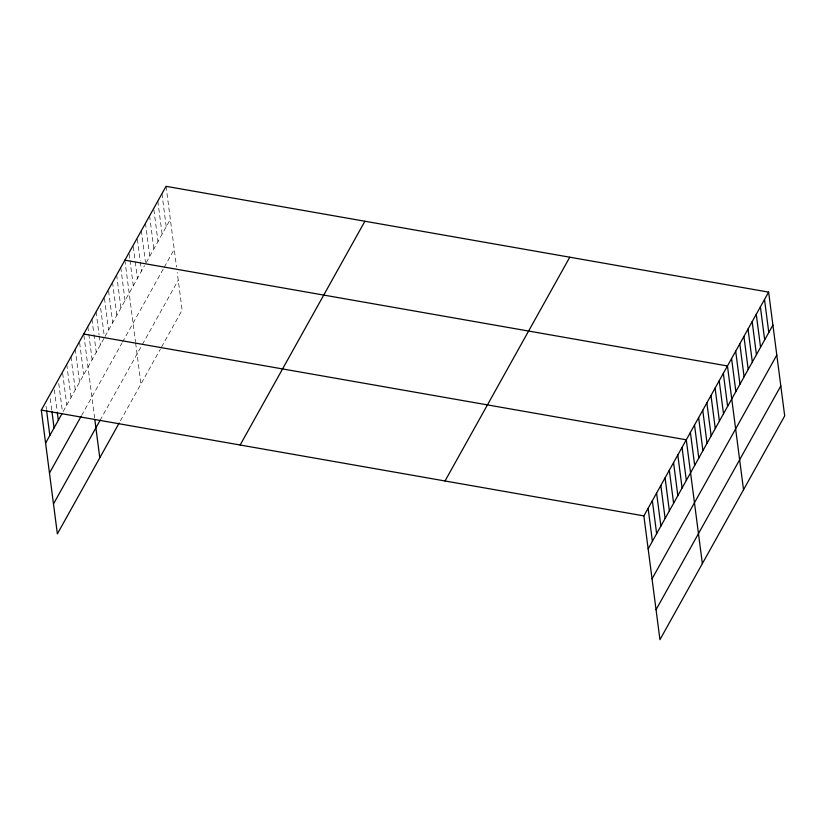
<?xml version="1.0" encoding="UTF-8"?>
<svg xmlns="http://www.w3.org/2000/svg" width="826" height="826" viewBox="0 0 826 826"><rect width="100%" height="100%" fill="white"/><g stroke="black" fill="none" stroke-linecap="round" stroke-linejoin="round"><path stroke-width="0.62" stroke-dasharray="4.13 3.1" d="M63.158 411.596L103.88 338.546M105.057 336.44L144.467 265.755M146.233 262.596L170.342 219.344M81.598 415.468L121.887 343.182M122.475 342.129L163.651 268.285M164.24 267.232L174.234 249.297M100.018 420.465L141.184 346.621M142.361 344.514L178.24 280.159M120.379 420.878L160.368 349.15M161.545 347.034L182.133 310.111L177.239 272.446M166.057 186.325L176.527 266.932M161.937 193.718L166.222 226.727M157.818 201.1L162.113 234.109M153.873 209.752L157.993 241.491M149.589 215.865L153.873 248.884M145.469 223.247L149.754 256.267M141.349 230.64L145.479 262.379M137.405 239.292L140.203 260.871M140.368 262.141L141.525 271.031M133.285 246.675L135.103 260.644M135.268 261.914L137.405 278.414M129.166 254.057L129.827 259.137M129.992 260.407L133.285 285.806M124.881 260.169L135.495 341.881M135.64 342.986L140.967 383.956M120.772 267.562L125.056 300.571M116.652 274.944L120.937 307.953M112.532 282.327L116.827 315.336M108.588 290.979L112.708 322.729M104.468 298.362L108.588 330.111M100.679 308.294L104.138 334.953M96.064 311.867L99.037 334.716M99.203 335.986L100.359 344.876M91.954 319.249L93.761 333.219M93.927 334.489L96.239 352.258M87.835 326.631L88.661 332.981M88.826 334.251L92.12 359.651M83.88 335.284L94.618 417.925M79.637 342.893L83.767 374.643M75.238 349.233L79.523 382.252M70.995 356.842L75.28 389.851M66.751 364.452L71.036 397.461M62.673 373.331L66.792 405.07M58.76 383.481L62.394 411.41M54.351 389.82L57.159 411.4M50.283 398.69L51.759 410.119M46.039 406.299L46.37 408.839"/><path stroke-width="1.24" d="M119.202 422.995L57.376 533.885L41.3 410.099L166.057 186.325L768.624 292.115L784.7 415.901L659.943 639.675L643.867 515.889L768.624 292.115M45.585 443.118L61.95 413.764M49.477 473.071L80.989 416.552M53.483 503.932L100.018 420.465M240.149 445.007L364.906 221.234M445.018 480.98L569.775 257.206M648.152 548.898L772.909 325.124M652.044 578.85L776.801 355.077M656.05 609.712L780.807 385.938M124.881 260.169L727.458 365.959L743.534 489.746M83.715 334.024L686.282 439.804L702.358 563.59M41.3 410.099L643.867 515.889M764.504 299.497L768.789 332.506M760.385 306.88L764.68 339.889M756.275 314.262L760.56 347.281M752.156 321.655L756.44 354.664M748.036 329.037L752.331 362.046M743.927 336.419L748.211 369.428M739.807 343.802L744.092 376.821M735.687 351.184L739.972 384.204M731.568 358.577L735.863 391.586M723.339 373.342L727.623 406.351M719.219 380.724L723.504 413.743M715.099 388.106L719.394 421.126M710.99 395.499L715.275 428.508M706.87 402.881L711.155 435.891M702.75 410.264L707.035 443.273M698.631 417.646L702.926 450.666M694.521 425.029L698.806 458.048M690.402 432.421L694.687 465.43M682.039 447.413L686.334 480.422M677.805 455.023L682.09 488.032M673.562 462.632L677.847 495.641M669.318 470.231L673.603 503.251M665.075 477.841L669.359 510.86M660.831 485.451L665.126 518.46M656.598 493.06L660.883 526.069M652.354 500.67L656.639 533.679M648.111 508.279L652.395 541.288M94.897 420.135L99.791 457.8M57.324 412.67L58.316 420.289M51.924 411.389L54.072 427.899M46.535 410.109L49.828 435.509"/></g></svg>
